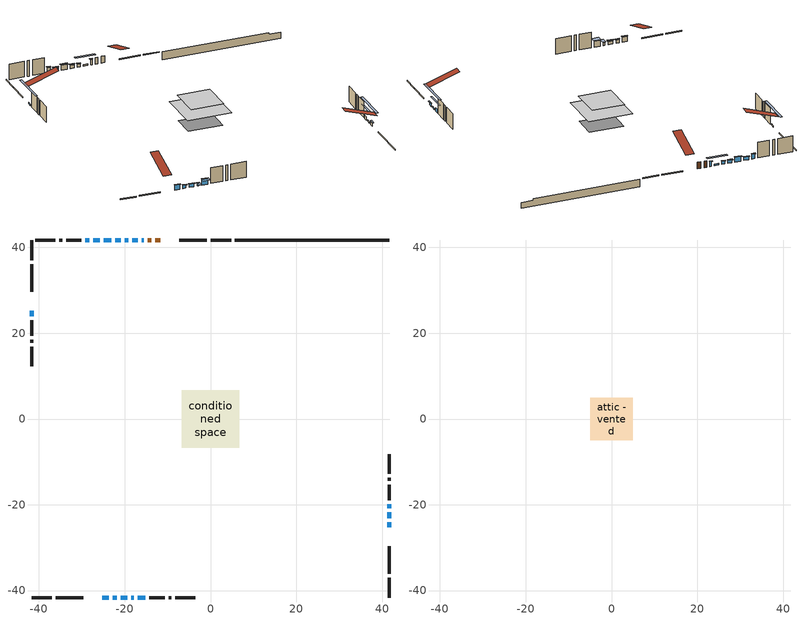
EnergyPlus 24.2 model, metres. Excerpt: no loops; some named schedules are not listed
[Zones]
conditioned space
 floor outside (Floor1 construction): -1.42,-1.42 -1.42,1.42 1.42,1.42 1.42,-1.42 z0.46
 floor outside (Floor2 construction): -1.06,-1.06 -1.06,1.06 1.06,1.06 1.06,-1.06 z0.46
 floor adiabatic (AdiabaticFloorConstruction): -6.72,-6.72 -6.72,6.72 6.72,6.72 6.72,-6.72 z2.9
 floor foundation (Slab1 construction): -5.24,-3.77 -5.24,3.77 5.24,3.77 5.24,-3.77 z-1.93
 wall outside (RimJoist1 construction): 4.78,41.74 0.01,41.74 / -41.74,-41.74 -36.97,-41.74 / -41.74,41.74 -41.74,36.97 / 41.74,-41.74 41.74,-36.97 z0.46:0.76
 wall outside (RimJoist2 construction): -0.92,41.74 -7.33,41.74 / -36.04,-41.74 -29.63,-41.74 / -41.74,36.04 -41.74,29.63 / 41.74,-36.04 41.74,-29.63 z0.46:0.76
 wall outside (AdiabaticWallConstruction 1): -11.72,41.74 -12.84,41.74 / -13.77,41.74 -14.59,41.74 z0.46:2.49
 wall outside (AdiabaticWallConstruction): -15.52,41.74 -16.03,41.74 z0.46:2.06; -25.23,-41.74 -23.73,-41.74 / -23.1,41.74 -24.9,41.74 / -28.26,41.74 -29.16,41.74 z0.46:1.96; -22.81,-41.74 -21.81,-41.74 z0.46:1.45; -20.89,-41.74 -19.38,-41.74 / 41.74,-25.24 41.74,-24.03 / -20.97,41.74 -22.17,41.74 / -25.83,41.74 -27.33,41.74 z0.46:1.46; -16.96,41.74 -18.28,41.74 / -41.74,25.24 -41.74,23.91 / 41.74,-23.1 41.74,-21.78 z0.46:0.94; -18.46,-41.74 -17.92,-41.74 z0.46:1.32; -19.21,41.74 -20.05,41.74 z0.46:1.4; -17,-41.74 -15.19,-41.74 z0.46:2.27; 41.74,-20.85 41.74,-19.83 z0.46:1.48
 wall outside (Wall1 construction): -30.09,41.74 -33.68,41.74 / -14.26,-41.74 -10.68,-41.74 / -41.74,22.99 -41.74,19.4 / 41.74,-18.91 41.74,-15.32 z0.46:5.34
 wall outside (Wall2 construction): -34.6,41.74 -35.26,41.74 / -9.75,-41.74 -9.1,-41.74 / -41.74,18.47 -41.74,17.82 / 41.74,-14.39 41.74,-13.74 z0.46:5.34
 wall outside (Wall3 construction): -36.19,41.74 -40.81,41.74 / -8.17,-41.74 -3.54,-41.74 / -41.74,16.89 -41.74,12.27 / 41.74,-12.81 41.74,-8.19 z0.46:5.34
 wall foundation (FoundationWall1 construction): 5.71,41.74,-1.93 5.71,41.74,0.46 38.14,41.74,0.46 38.14,41.74,-0.07 41.74,41.74,-0.07 41.74,41.74,-1.93
 window (WindowConstruction 11): -15.52,41.74 -16.03,41.74 z0.46:2.06
 window (WindowConstruction 7): -25.23,-41.74 -23.73,-41.74 z0.46:1.96
 window (WindowConstruction 8): -22.81,-41.74 -21.81,-41.74 z0.46:1.45
 window (WindowConstruction 9): -20.89,-41.74 -19.39,-41.74 z0.46:1.46
 window (WindowConstruction 10): 41.74,-25.23 41.74,-24.03 z0.46:1.46
 window (WindowConstruction 13): -16.96,41.74 -18.28,41.74 z0.46:0.94
 window (WindowConstruction 14): -41.74,25.23 -41.74,23.91 z0.46:0.94
 window (WindowConstruction 15): 41.74,-23.1 41.74,-21.78 z0.46:0.94
 window (WindowConstruction 12): -18.46,-41.74 -17.92,-41.74 z0.46:1.32
 window (WindowConstruction): -19.21,41.74 -20.05,41.74 z0.46:1.4
 window (WindowConstruction 1): -20.97,41.74 -22.17,41.74 z0.46:1.46
 window (WindowConstruction 2): -23.1,41.74 -24.9,41.74 z0.46:1.96
 window (WindowConstruction 3): -16.99,-41.74 -15.19,-41.74 z0.46:2.26
 window (WindowConstruction 4): 41.74,-20.85 41.74,-19.83 z0.46:1.47
 window (WindowConstruction 5): -25.83,41.74 -27.33,41.74 z0.46:1.46
 window (WindowConstruction 6): -28.26,41.74 -29.16,41.74 z0.46:1.96
 door (Door): -11.72,41.74 -12.84,41.74 z0.46:2.49
 door (Door 1): -13.77,41.74 -14.59,41.74 z0.46:2.49
 ceiling adiabatic (AdiabaticFloorConstruction): 6.72,-6.72 6.72,6.72 -6.72,6.72 -6.72,-6.72 z2.9
attic - vented
 floor to conditioned space (Floor3 construction Reversed): -4.94,-4.94 -4.94,4.94 4.94,4.94 4.94,-4.94 z5.34
 roof outside (Roof1 construction): -10.79,41.74,5.34 -10.79,32.12,8.54 -8.26,32.12,8.54 -8.26,41.74,5.34; -26.16,-41.74,5.34 -26.16,-32.12,8.54 -28.7,-32.12,8.54 -28.7,-41.74,5.34; -41.74,26.16,5.34 -32.12,26.16,8.54 -32.12,28.7,8.54 -41.74,28.7,5.34; 41.74,-26.16,5.34 32.12,-26.16,8.54 32.12,-28.7,8.54 41.74,-28.7,5.34
shading: -16.21,41.74 -15.34,41.74 -15.34,42.15 -16.21,42.15 z2.24; -23.55,-41.74 -25.41,-41.74 -25.41,-42.15 -23.55,-42.15 z2.14; -21.63,-41.74 -22.98,-41.74 -22.98,-42.15 -21.63,-42.15 z1.63; -19.21,-41.74 -21.07,-41.74 -21.07,-42.15 -19.21,-42.15 z1.64; 41.74,-23.85 41.74,-25.41 42.15,-25.41 42.15,-23.85 z1.64; -20.72,41.74 -14.52,41.74 -14.52,42.35 -20.72,42.35 z3.38; -41.74,19.03 -41.74,30.11 -42.35,30.11 -42.35,19.03 z5.82; 41.74,-16.9 41.74,-27.98 42.35,-27.98 42.35,-16.9 z5.82; -17.74,-41.74 -18.64,-41.74 -18.64,-43.57 -17.74,-43.57 z1.5; -20.23,41.74 -19.03,41.74 -19.03,42.15 -20.23,42.15 z1.58; -22.35,41.74 -20.8,41.74 -20.8,42.35 -22.35,42.35 z1.64; -25.08,41.74 -22.92,41.74 -22.92,42.35 -25.08,42.35 z2.14; -15.01,-41.74 -17.17,-41.74 -17.17,-43.26 -15.01,-43.26 z2.44; 41.74,-17.39 41.74,-23.29 42.15,-23.29 42.15,-17.39 z3.92; -27.51,41.74 -25.65,41.74 -25.65,42.15 -27.51,42.15 z1.64; -29.34,41.74 -28.08,41.74 -28.08,42.15 -29.34,42.15 z2.14
[Building]
Building 1: Terrain=Suburbs
[Site:Location]
Calgary Intl AP_AB: Latitude {deg}=51.11; Longitude {deg}=-114.02; Time Zone {hr}=-7; Elevation {m}=1084; Keep Site Location Information=Yes
[Site:GroundTemperature:Shallow]
0.326196, -1.55603, -1.70677, -0.813554, 2.7722, 6.34125, 9.43543, 11.3955, 11.562, 9.96783, 6.95256, 3.49299
[Site:WaterMainsTemperature]
Calculation Method=Schedule; Temperature Schedule=mains temperature schedule
[Material] Roughness=Rough; Thermal Absorptance=0.9
Name | Thickness {m} | Conductivity {W/m-K} | Density {kg/m3} | Specific Heat {J/kg-K} | Solar Absorptance | Visible Absorptance
asphalt or fiberglass shingles | 0.00635 | 0.162714 | 1121.4 | 1465.45 | 0.4 | 0.4
ceiling loosefill ins | 0.169333 | 0.0480833 | 16.02 | 1046.75 | 0.7 | 0.7
ceiling stud and cavity | 0.1397 | 0.346447 | 65.682 | 1177.47 | 0.7 | 0.7
concrete 4.0 in. | 0.1016 | 1.803125 | 2242.8 | 837.4 | 0.7 | 0.7
concrete 8.0 in. | 0.2032 | 1.803125 | 2242.8 | 837.4 | 0.7 | 0.7
door material | 0.04445 | 0.053851 | 512.64 | 1214.23 | 0.7 | 0.7
exterior vertical ins | 0.0477883 | 0.029427 | 32.04 | 1214.23 | 0.7 | 0.7
floor covering | 0.0127 | 0.0433444 | 54.468 | 1339.84 | 0.6 | 0.6
floor rigid ins | 0.103632 | 0.029427 | 32.04 | 1214.23 | 0.7 | 0.7
floor rigid ins 1; wall rigid ins 1 | 0.512978 | 0.029427 | 32.04 | 1214.23 | 0.7 | 0.7
floor stud and cavity | 0.1397 | 0.149075 | 92.3553 | 1139.71 | 0.7 | 0.7
floor stud and cavity 1 | 0.1397 | 0.146326 | 92.3553 | 1139.71 | 0.7 | 0.7
floor stud and cavity 2 | 0.1397 | 1.75129 | 37.0049 | 1207.88 | 0.7 | 0.7
furniture material conditioned space 1 | 0.1524 | 0.115458 | 640.8 | 1214.23 | 0.6 | 0.6
gypsum board | 0.0127 | 0.160291 | 801 | 837.4 | 0.6 | 0.6
gypsum board 1 | 0.0127 | 0.160291 | 801 | 837.4 | 0.7 | 0.7
osb sheathing 0.5 in. | 0.0127 | 0.115458 | 512.64 | 1214.23 | 0.7 | 0.7
osb sheathing 0.75 in. | 0.01905 | 0.115458 | 512.64 | 1214.23 | 0.7 | 0.7
osb sheathing 2.0 in. | 0.0508 | 0.115458 | 512.64 | 1214.23 | 0.7 | 0.7
rim joist rigid ins; wall rigid ins | 0.051816 | 0.029427 | 32.04 | 1214.23 | 0.7 | 0.7
rim joist stud and cavity | 0.0508 | 0.0469426 | 125.044 | 1163.47 | 0.6 | 0.6
wall stud and cavity | 0.1397 | 0.206077 | 139.0536 | 1170.24 | 0.7 | 0.7
wall stud and cavity 1 | 0.1397 | 0.227335 | 139.0536 | 1170.24 | 0.7 | 0.7
wall stud and cavity 2 | 0.1397 | 0.199346 | 139.0536 | 1170.24 | 0.7 | 0.7
wall stud and cavity 3 | 0.0889 | 0.380278 | 52.3479 | 1209.89 | 0.7 | 0.7
wall stud and cavity 4 | 0.0889 | 0.391764 | 83.0341 | 1211.67 | 0.7 | 0.7
wood siding | 0.0254 | 0.102417 | 544.68 | 1172.36 | 0.4 | 0.4
wood siding 1; wood siding 2; wood siding 3 | 0.0254 | 0.102417 | 544.68 | 1172.36 | 0.7 | 0.7
[WindowMaterial:SimpleGlazingSystem]
Name | U-Factor {W/m2-K} | Solar Heat Gain Coefficient
WindowMaterial | 2.02477 | 0.42
WindowMaterial 1 | 2.78052 | 0.55
WindowMaterial 10 | 1.85216 | 0.5
WindowMaterial 11 | 5.28508 | 0.62
WindowMaterial 2 | 2.7913 | 0.61
WindowMaterial 3 | 2.79414 | 0.62
WindowMaterial 4 | 2.46085 | 0.27
WindowMaterial 5 | 2.78392 | 0.57
WindowMaterial 6 | 2.78392 | 0.59
WindowMaterial 7 | 2.79017 | 0.6
WindowMaterial 8 | 2.77257 | 0.64
WindowMaterial 9 | 1.8215 | 0.52
[Construction]
AdiabaticFloorConstruction: floor stud and cavity 2, floor rigid ins 1, osb sheathing 0.75 in., floor covering
AdiabaticWallConstruction: wood siding 2, wall rigid ins 1, wall stud and cavity 3, gypsum board
AdiabaticWallConstruction 1: wood siding 3, wall rigid ins 1, wall stud and cavity 3, gypsum board
Door; Door 1: door material
Floor1 construction: floor stud and cavity, floor rigid ins, osb sheathing 0.75 in., floor covering
Floor2 construction: floor stud and cavity 1, floor rigid ins, osb sheathing 0.75 in., floor covering
Floor3 construction Reversed: gypsum board, ceiling stud and cavity, ceiling loosefill ins
FoundationWall1 construction: concrete 8.0 in., gypsum board 1
furniture construction conditioned space 1: furniture material conditioned space 1
PartitionWallConstruction: gypsum board, wall stud and cavity 4, gypsum board
RimJoist1 construction; RimJoist2 construction: wood siding 1, rim joist rigid ins, osb sheathing 2.0 in., rim joist stud and cavity
Roof1 construction: asphalt or fiberglass shingles
Slab1 construction: concrete 4.0 in.
Wall1 construction: wood siding, wall rigid ins, osb sheathing 0.5 in., wall stud and cavity, gypsum board
Wall2 construction: wood siding, wall rigid ins, osb sheathing 0.5 in., wall stud and cavity 1, gypsum board
Wall3 construction: wood siding, wall rigid ins, osb sheathing 0.5 in., wall stud and cavity 2, gypsum board
WindowConstruction: WindowMaterial
WindowConstruction 1; WindowConstruction 10: WindowMaterial 1
WindowConstruction 11: WindowMaterial 9
WindowConstruction 12: WindowMaterial 10
WindowConstruction 13; WindowConstruction 14; WindowConstruction 15: WindowMaterial 11
WindowConstruction 2: WindowMaterial 2
WindowConstruction 3: WindowMaterial 3
WindowConstruction 4: WindowMaterial 4
WindowConstruction 5; WindowConstruction 9: WindowMaterial 5
WindowConstruction 6: WindowMaterial 6
WindowConstruction 7: WindowMaterial 7
WindowConstruction 8: WindowMaterial 8
[Zone] Multiplier=1; Part of Total Floor Area=Yes
Name | Volume {m3}
attic - vented | 50.725
conditioned space | 676.7
[Space]
Name | Zone | Volume {m3}
attic - vented 1 | attic - vented | 50.725
conditioned space 1 | conditioned space | 676.7
[ZoneInfiltration:EffectiveLeakageArea]
infil attic - vented 1: Zone or Space=attic - vented 1; Schedule=Always On Discrete; Effective Air Leakage Area {cm2}=3342.17; Stack Coefficient=0.000222906; Wind Coefficient=1.00874e-05
[ZoneMixing]
whole house fan mix: Zone or Space=attic - vented; Schedule=Always On Continuous; Design Flow Rate Calculation Method=Flow/Zone; Design Flow Rate {m3/s}=0; Source Zone or Space=conditioned space
[SurfaceProperty:ExposedFoundationPerimeter]
Slab1: Exposed Perimeter Calculation Method=TotalExposedPerimeter; Total Exposed Perimeter {m}=36.028
[InternalMass] Zone or ZoneList=conditioned space; Space or SpaceList=conditioned space 1
Name | Construction | Surface Area {m2}
furniture mass conditioned space 1 | furniture construction conditioned space 1 | 108.952
partition wall mass | PartitionWallConstruction | 272.38
[Lights]
interior lighting: Zone or ZoneList or Space or SpaceList=conditioned space 1; Schedule=interior lighting schedule; Design Level Calculation Method=LightingLevel; Lighting Level {W}=343.2; Return Air Fraction=0; Fraction Radiant=0.6; Fraction Visible=0.2; Fraction Replaceable=1
[People]
occupants: Zone or ZoneList or Space or SpaceList=conditioned space 1; Number of People Schedule=occupants schedule; Number of People Calculation Method=People; Number of People=3; Fraction Radiant=0.314171; Sensible Heat Fraction=0.56303; Activity Level Schedule=occupants activity schedule; Carbon Dioxide Generation Rate {m3/s-W}=0; Enable ASHRAE 55 Comfort Warnings=No; Mean Radiant Temperature Calculation Type=EnclosureAveraged
[ElectricEquipment] Zone or ZoneList or Space or SpaceList=conditioned space 1; Design Level Calculation Method=EquipmentLevel
Name | Schedule | Design Level {W} | Fraction Latent | Fraction Radiant | Fraction Lost
clothes dryer | clothes dryer schedule | 140.772 | 0.015 | 0.081 | 0.85
clothes washer | clothes washer schedule | 32.1985 | 0.03 | 0.162 | 0.7
cooking range | cooking range schedule | 215.147 | 0.08 | 0.432 | 0.2
dishwasher | dishwasher schedule | 66.8632 | 0.3 | 0.18 | 0.4
fridge | fridge schedule | 72.9452 | 0 | 0.6 | 0
mech vent bath fan 0 | mech vent bath fan 0 schedule | 50.2 | 0 | 0 | 1
mech vent bath fan 1 | mech vent bath fan 1 schedule | 50.2 | 0 | 0 | 1
mech vent house fan | mech vent house fan schedule | 0 | 0 | 0 | 1
mech vent house fan cfis | mech vent house fan cfis schedule | 0 | 0 | 0 | 0
mech vent range fan 0 | mech vent range fan 0 schedule | 57 | 0 | 0 | 1
misc plug loads | misc plug loads schedule | 494.7 | 0.045 | 0.513 | 0.1
whole house fan | Always On Discrete | 0 | 0 | 0 | 1
[OtherEquipment] Zone or ZoneList or Space or SpaceList=conditioned space 1; Design Level Calculation Method=EquipmentLevel
Name | Fuel Type | Schedule | Design Level {W} | Fraction Latent | Fraction Radiant | Fraction Lost
clothes dryer 1 | Electricity | clothes dryer schedule | 0 | 0.015 | 0.081 | 0.85
cooking range 1 | Electricity | cooking range schedule | 0 | 0.08 | 0.432 | 0.2
general water use latent | None | general water use schedule | 62.594 | 1 | 0 | 0
general water use sensible | None | general water use schedule | -61.6891 | 0 | 0.6 | 0
mech vent house fan latent load | None | Always On Discrete | 0 | 1 | 0 | 0
mech vent house fan sensible load | None | Always On Discrete | 0 | 0 | 0 | 0
water heater energy adjustment1 | NaturalGas | Always On Discrete | 0.01 | 0 | 0 | 1
[ZoneInfiltration:DesignFlowRate] Zone or ZoneList or Space or SpaceList=conditioned space 1; Schedule=Always On Discrete; Design Flow Rate Calculation Method=Flow/Zone; Design Flow Rate {m3/s}=0
infil flow; natural vent flow; whole house fan flow
[Foundation:Kiva]
Foundation Kiva 1: Initial Indoor Air Temperature {C}=18; Wall Height Above Grade {m}=0.460004; Wall Depth Below Slab {m}=0.2032; Custom Block Material Name 1=exterior vertical ins; Custom Block Depth 1 {m}=2.39; Custom Block X Position 1 {m}=0.2159; Custom Block Z Position 1 {m}=0
[Foundation:Kiva:Settings]
Soil Conductivity {W/m-K}=0.849921; Soil Density {kg/m3}=1842.3; Soil Specific Heat {J/kg-K}=418.7; Ground Solar Absorptivity=0.9; Ground Thermal Absorptivity=0.9; Ground Surface Roughness {m}=0.03; Far-Field Width {m}=40; Deep-Ground Boundary Condition=ZeroFlux; Deep-Ground Depth {m}=40; Minimum Cell Dimension {m}=0.2; Maximum Cell Growth Coefficient=3; Simulation Timestep=Timestep
[Exterior:Lights]
exterior lighting: Schedule=exterior lighting schedule; Design Level {W}=75.6
[Schedule:Constant]
Name | Hourly Value
Always On Continuous; mech vent house fan schedule; mech vent house fan cfis schedule; Always On Discrete | 1
occupants activity schedule | 117.228
fridge schedule | 0
[Schedule:Week:Daily]
interior lighting schedule Week Rule - Jan1-Jan27: interior lighting schedule day, interior lighting schedule day, interior lighting schedule day, interior lighting schedule day, interior lighting schedule day, interior lighting schedule day, interior lighting schedule day, interior lighting schedule default day, interior lighting schedule default day, interior lighting schedule default day, interior lighting schedule default day, interior lighting schedule default day
interior lighting schedule Week Rule - Jan28-Feb3: interior lighting schedule day, interior lighting schedule day, interior lighting schedule day, interior lighting schedule day, interior lighting schedule day 1, interior lighting schedule day 1, interior lighting schedule day 1, interior lighting schedule default day, interior lighting schedule default day, interior lighting schedule default day, interior lighting schedule default day, interior lighting schedule default day
interior lighting schedule Week Rule - Feb4-Feb24: interior lighting schedule day 1, interior lighting schedule day 1, interior lighting schedule day 1, interior lighting schedule day 1, interior lighting schedule day 1, interior lighting schedule day 1, interior lighting schedule day 1, interior lighting schedule default day, interior lighting schedule default day, interior lighting schedule default day, interior lighting schedule default day, interior lighting schedule default day
interior lighting schedule Week Rule - Feb25-Mar3: interior lighting schedule day 1, interior lighting schedule day 1, interior lighting schedule day 1, interior lighting schedule day 1, interior lighting schedule day 2, interior lighting schedule day 2, interior lighting schedule day 2, interior lighting schedule default day, interior lighting schedule default day, interior lighting schedule default day, interior lighting schedule default day, interior lighting schedule default day
interior lighting schedule Week Rule - Mar4-Mar31: interior lighting schedule day 2, interior lighting schedule day 2, interior lighting schedule day 2, interior lighting schedule day 2, interior lighting schedule day 2, interior lighting schedule day 2, interior lighting schedule day 2, interior lighting schedule default day, interior lighting schedule default day, interior lighting schedule default day, interior lighting schedule default day, interior lighting schedule default day
interior lighting schedule Week Rule - Apr1-Apr28: interior lighting schedule day 3, interior lighting schedule day 3, interior lighting schedule day 3, interior lighting schedule day 3, interior lighting schedule day 3, interior lighting schedule day 3, interior lighting schedule day 3, interior lighting schedule default day, interior lighting schedule default day, interior lighting schedule default day, interior lighting schedule default day, interior lighting schedule default day
interior lighting schedule Week Rule - Apr29-May5: interior lighting schedule day 3, interior lighting schedule day 3, interior lighting schedule day 4, interior lighting schedule day 4, interior lighting schedule day 4, interior lighting schedule day 4, interior lighting schedule day 4, interior lighting schedule default day, interior lighting schedule default day, interior lighting schedule default day, interior lighting schedule default day, interior lighting schedule default day
interior lighting schedule Week Rule - May6-May26: interior lighting schedule day 4, interior lighting schedule day 4, interior lighting schedule day 4, interior lighting schedule day 4, interior lighting schedule day 4, interior lighting schedule day 4, interior lighting schedule day 4, interior lighting schedule default day, interior lighting schedule default day, interior lighting schedule default day, interior lighting schedule default day, interior lighting schedule default day
interior lighting schedule Week Rule - May27-Jun2: interior lighting schedule day 4, interior lighting schedule day 4, interior lighting schedule day 4, interior lighting schedule day 4, interior lighting schedule day 4, interior lighting schedule day 5, interior lighting schedule day 5, interior lighting schedule default day, interior lighting schedule default day, interior lighting schedule default day, interior lighting schedule default day, interior lighting schedule default day
interior lighting schedule Week Rule - Jun3-Jun30: interior lighting schedule day 5, interior lighting schedule day 5, interior lighting schedule day 5, interior lighting schedule day 5, interior lighting schedule day 5, interior lighting schedule day 5, interior lighting schedule day 5, interior lighting schedule default day, interior lighting schedule default day, interior lighting schedule default day, interior lighting schedule default day, interior lighting schedule default day
interior lighting schedule Week Rule - Jul1-Jul28: interior lighting schedule day 6, interior lighting schedule day 6, interior lighting schedule day 6, interior lighting schedule day 6, interior lighting schedule day 6, interior lighting schedule day 6, interior lighting schedule day 6, interior lighting schedule default day, interior lighting schedule default day, interior lighting schedule default day, interior lighting schedule default day, interior lighting schedule default day
interior lighting schedule Week Rule - Jul29-Aug4: interior lighting schedule day 6, interior lighting schedule day 6, interior lighting schedule day 6, interior lighting schedule day 7, interior lighting schedule day 7, interior lighting schedule day 7, interior lighting schedule day 7, interior lighting schedule default day, interior lighting schedule default day, interior lighting schedule default day, interior lighting schedule default day, interior lighting schedule default day
interior lighting schedule Week Rule - Aug5-Aug25: interior lighting schedule day 7, interior lighting schedule day 7, interior lighting schedule day 7, interior lighting schedule day 7, interior lighting schedule day 7, interior lighting schedule day 7, interior lighting schedule day 7, interior lighting schedule default day, interior lighting schedule default day, interior lighting schedule default day, interior lighting schedule default day, interior lighting schedule default day
interior lighting schedule Week Rule - Aug26-Sep1: interior lighting schedule day 7, interior lighting schedule day 7, interior lighting schedule day 7, interior lighting schedule day 7, interior lighting schedule day 7, interior lighting schedule day 7, interior lighting schedule day 8, interior lighting schedule default day, interior lighting schedule default day, interior lighting schedule default day, interior lighting schedule default day, interior lighting schedule default day
interior lighting schedule Week Rule - Sep2-Sep29: interior lighting schedule day 8, interior lighting schedule day 8, interior lighting schedule day 8, interior lighting schedule day 8, interior lighting schedule day 8, interior lighting schedule day 8, interior lighting schedule day 8, interior lighting schedule default day, interior lighting schedule default day, interior lighting schedule default day, interior lighting schedule default day, interior lighting schedule default day
interior lighting schedule Week Rule - Sep30-Oct6: interior lighting schedule day 8, interior lighting schedule day 9, interior lighting schedule day 9, interior lighting schedule day 9, interior lighting schedule day 9, interior lighting schedule day 9, interior lighting schedule day 9, interior lighting schedule default day, interior lighting schedule default day, interior lighting schedule default day, interior lighting schedule default day, interior lighting schedule default day
interior lighting schedule Week Rule - Oct7-Oct27: interior lighting schedule day 9, interior lighting schedule day 9, interior lighting schedule day 9, interior lighting schedule day 9, interior lighting schedule day 9, interior lighting schedule day 9, interior lighting schedule day 9, interior lighting schedule default day, interior lighting schedule default day, interior lighting schedule default day, interior lighting schedule default day, interior lighting schedule default day
interior lighting schedule Week Rule - Oct28-Nov3: interior lighting schedule day 9, interior lighting schedule day 9, interior lighting schedule day 9, interior lighting schedule day 9, interior lighting schedule day 10, interior lighting schedule day 10, interior lighting schedule day 10, interior lighting schedule default day, interior lighting schedule default day, interior lighting schedule default day, interior lighting schedule default day, interior lighting schedule default day
interior lighting schedule Week Rule - Nov4-Nov24: interior lighting schedule day 10, interior lighting schedule day 10, interior lighting schedule day 10, interior lighting schedule day 10, interior lighting schedule day 10, interior lighting schedule day 10, interior lighting schedule day 10, interior lighting schedule default day, interior lighting schedule default day, interior lighting schedule default day, interior lighting schedule default day, interior lighting schedule default day
interior lighting schedule Week Rule - Nov25-Dec1: interior lighting schedule day 10, interior lighting schedule day 10, interior lighting schedule day 10, interior lighting schedule day 10, interior lighting schedule day 10, interior lighting schedule day 10, interior lighting schedule day 11, interior lighting schedule default day, interior lighting schedule default day, interior lighting schedule default day, interior lighting schedule default day, interior lighting schedule default day
interior lighting schedule Week Rule - Dec2-Dec31: interior lighting schedule day 11, interior lighting schedule day 11, interior lighting schedule day 11, interior lighting schedule day 11, interior lighting schedule day 11, interior lighting schedule day 11, interior lighting schedule day 11, interior lighting schedule default day, interior lighting schedule default day, interior lighting schedule default day, interior lighting schedule default day, interior lighting schedule default day
occupants schedule Week Rule - Jan1-Dec31: occupants schedule day, occupants schedule day, occupants schedule day, occupants schedule day, occupants schedule day, occupants schedule day, occupants schedule day, occupants schedule default day, occupants schedule default day, occupants schedule default day, occupants schedule default day, occupants schedule default day
clothes dryer schedule Week Rule - Jan1-Dec31: clothes dryer schedule day, clothes dryer schedule day, clothes dryer schedule day, clothes dryer schedule day, clothes dryer schedule day, clothes dryer schedule day, clothes dryer schedule day, clothes dryer schedule default day, clothes dryer schedule default day, clothes dryer schedule default day, clothes dryer schedule default day, clothes dryer schedule default day
clothes washer schedule Week Rule - Jan1-Dec31: clothes washer schedule day, clothes washer schedule day, clothes washer schedule day, clothes washer schedule day, clothes washer schedule day, clothes washer schedule day, clothes washer schedule day, clothes washer schedule default day, clothes washer schedule default day, clothes washer schedule default day, clothes washer schedule default day, clothes washer schedule default day
cooking range schedule Week Rule - Jan1-Dec31: cooking range schedule day, cooking range schedule day, cooking range schedule day, cooking range schedule day, cooking range schedule day, cooking range schedule day, cooking range schedule day, cooking range schedule default day, cooking range schedule default day, cooking range schedule default day, cooking range schedule default day, cooking range schedule default day
dishwasher schedule Week Rule - Jan1-Dec31: dishwasher schedule day, dishwasher schedule day, dishwasher schedule day, dishwasher schedule day, dishwasher schedule day, dishwasher schedule day, dishwasher schedule day, dishwasher schedule default day, dishwasher schedule default day, dishwasher schedule default day, dishwasher schedule default day, dishwasher schedule default day
mech vent bath fan 0 schedule Week Rule - Jan1-Dec31: mech vent bath fan 0 schedule day, mech vent bath fan 0 schedule day, mech vent bath fan 0 schedule day, mech vent bath fan 0 schedule day, mech vent bath fan 0 schedule day, mech vent bath fan 0 schedule day, mech vent bath fan 0 schedule day, mech vent bath fan 0 schedule default day, mech vent bath fan 0 schedule default day, mech vent bath fan 0 schedule default day, mech vent bath fan 0 schedule default day, mech vent bath fan 0 schedule default day
mech vent bath fan 1 schedule Week Rule - Jan1-Dec31: mech vent bath fan 1 schedule day, mech vent bath fan 1 schedule day, mech vent bath fan 1 schedule day, mech vent bath fan 1 schedule day, mech vent bath fan 1 schedule day, mech vent bath fan 1 schedule day, mech vent bath fan 1 schedule day, mech vent bath fan 1 schedule default day, mech vent bath fan 1 schedule default day, mech vent bath fan 1 schedule default day, mech vent bath fan 1 schedule default day, mech vent bath fan 1 schedule default day
mech vent range fan 0 schedule Week Rule - Jan1-Dec31: mech vent range fan 0 schedule day, mech vent range fan 0 schedule day, mech vent range fan 0 schedule day, mech vent range fan 0 schedule day, mech vent range fan 0 schedule day, mech vent range fan 0 schedule day, mech vent range fan 0 schedule day, mech vent range fan 0 schedule default day, mech vent range fan 0 schedule default day, mech vent range fan 0 schedule default day, mech vent range fan 0 schedule default day, mech vent range fan 0 schedule default day
misc plug loads schedule Week Rule - Jan1-Dec31: misc plug loads schedule day, misc plug loads schedule day, misc plug loads schedule day, misc plug loads schedule day, misc plug loads schedule day, misc plug loads schedule day, misc plug loads schedule day, misc plug loads schedule default day, misc plug loads schedule default day, misc plug loads schedule default day, misc plug loads schedule default day, misc plug loads schedule default day
general water use schedule Week Rule - Jan1-Dec31: general water use schedule day, general water use schedule day, general water use schedule day, general water use schedule day, general water use schedule day, general water use schedule day, general water use schedule day, general water use schedule default day, general water use schedule default day, general water use schedule default day, general water use schedule default day, general water use schedule default day
exterior lighting schedule Week Rule - Jan1-Jan27: exterior lighting schedule day, exterior lighting schedule day, exterior lighting schedule day, exterior lighting schedule day, exterior lighting schedule day, exterior lighting schedule day, exterior lighting schedule day, exterior lighting schedule default day, exterior lighting schedule default day, exterior lighting schedule default day, exterior lighting schedule default day, exterior lighting schedule default day
exterior lighting schedule Week Rule - Jan28-Feb3: exterior lighting schedule day, exterior lighting schedule day, exterior lighting schedule day, exterior lighting schedule day, exterior lighting schedule day 1, exterior lighting schedule day 1, exterior lighting schedule day 1, exterior lighting schedule default day, exterior lighting schedule default day, exterior lighting schedule default day, exterior lighting schedule default day, exterior lighting schedule default day
exterior lighting schedule Week Rule - Feb4-Feb24: exterior lighting schedule day 1, exterior lighting schedule day 1, exterior lighting schedule day 1, exterior lighting schedule day 1, exterior lighting schedule day 1, exterior lighting schedule day 1, exterior lighting schedule day 1, exterior lighting schedule default day, exterior lighting schedule default day, exterior lighting schedule default day, exterior lighting schedule default day, exterior lighting schedule default day
exterior lighting schedule Week Rule - Feb25-Mar3: exterior lighting schedule day 1, exterior lighting schedule day 1, exterior lighting schedule day 1, exterior lighting schedule day 1, exterior lighting schedule day 2, exterior lighting schedule day 2, exterior lighting schedule day 2, exterior lighting schedule default day, exterior lighting schedule default day, exterior lighting schedule default day, exterior lighting schedule default day, exterior lighting schedule default day
exterior lighting schedule Week Rule - Mar4-Mar31: exterior lighting schedule day 2, exterior lighting schedule day 2, exterior lighting schedule day 2, exterior lighting schedule day 2, exterior lighting schedule day 2, exterior lighting schedule day 2, exterior lighting schedule day 2, exterior lighting schedule default day, exterior lighting schedule default day, exterior lighting schedule default day, exterior lighting schedule default day, exterior lighting schedule default day
exterior lighting schedule Week Rule - Apr1-Apr28: exterior lighting schedule day 3, exterior lighting schedule day 3, exterior lighting schedule day 3, exterior lighting schedule day 3, exterior lighting schedule day 3, exterior lighting schedule day 3, exterior lighting schedule day 3, exterior lighting schedule default day, exterior lighting schedule default day, exterior lighting schedule default day, exterior lighting schedule default day, exterior lighting schedule default day
exterior lighting schedule Week Rule - Apr29-May5: exterior lighting schedule day 3, exterior lighting schedule day 3, exterior lighting schedule day 4, exterior lighting schedule day 4, exterior lighting schedule day 4, exterior lighting schedule day 4, exterior lighting schedule day 4, exterior lighting schedule default day, exterior lighting schedule default day, exterior lighting schedule default day, exterior lighting schedule default day, exterior lighting schedule default day
exterior lighting schedule Week Rule - May6-May26: exterior lighting schedule day 4, exterior lighting schedule day 4, exterior lighting schedule day 4, exterior lighting schedule day 4, exterior lighting schedule day 4, exterior lighting schedule day 4, exterior lighting schedule day 4, exterior lighting schedule default day, exterior lighting schedule default day, exterior lighting schedule default day, exterior lighting schedule default day, exterior lighting schedule default day
exterior lighting schedule Week Rule - May27-Jun2: exterior lighting schedule day 4, exterior lighting schedule day 4, exterior lighting schedule day 4, exterior lighting schedule day 4, exterior lighting schedule day 4, exterior lighting schedule day 5, exterior lighting schedule day 5, exterior lighting schedule default day, exterior lighting schedule default day, exterior lighting schedule default day, exterior lighting schedule default day, exterior lighting schedule default day
exterior lighting schedule Week Rule - Jun3-Jun30: exterior lighting schedule day 5, exterior lighting schedule day 5, exterior lighting schedule day 5, exterior lighting schedule day 5, exterior lighting schedule day 5, exterior lighting schedule day 5, exterior lighting schedule day 5, exterior lighting schedule default day, exterior lighting schedule default day, exterior lighting schedule default day, exterior lighting schedule default day, exterior lighting schedule default day
[Schedule:Year]
interior lighting schedule: interior lighting schedule Week Rule - Jan1-Jan27, 1, 1, 1, 27, interior lighting schedule Week Rule - Jan28-Feb3, 1, 28, 2, 3, interior lighting schedule Week Rule - Feb4-Feb24, 2, 4, 2, 24, interior lighting schedule Week Rule - Feb25-Mar3, 2, 25, 3, 3, interior lighting schedule Week Rule - Mar4-Mar31, 3, 4, 3, 31, interior lighting schedule Week Rule - Apr1-Apr28, 4, 1, 4, 28, interior lighting schedule Week Rule - Apr29-May5, 4, 29, 5, 5, interior lighting schedule Week Rule - May6-May26, 5, 6, 5, 26, interior lighting schedule Week Rule - May27-Jun2, 5, 27, 6, 2, interior lighting schedule Week Rule - Jun3-Jun30, 6, 3, 6, 30, interior lighting schedule Week Rule - Jul1-Jul28, 7, 1, 7, 28, interior lighting schedule Week Rule - Jul29-Aug4, 7, 29, 8, 4, interior lighting schedule Week Rule - Aug5-Aug25, 8, 5, 8, 25, interior lighting schedule Week Rule - Aug26-Sep1, 8, 26, 9, 1, interior lighting schedule Week Rule - Sep2-Sep29, 9, 2, 9, 29, interior lighting schedule Week Rule - Sep30-Oct6, 9, 30, 10, 6, interior lighting schedule Week Rule - Oct7-Oct27, 10, 7, 10, 27, interior lighting schedule Week Rule - Oct28-Nov3, 10, 28, 11, 3, interior lighting schedule Week Rule - Nov4-Nov24, 11, 4, 11, 24, interior lighting schedule Week Rule - Nov25-Dec1, 11, 25, 12, 1, interior lighting schedule Week Rule - Dec2-Dec31, 12, 2, 12, 31
occupants schedule: occupants schedule Week Rule - Jan1-Dec31, 1, 1, 12, 31
clothes dryer schedule: clothes dryer schedule Week Rule - Jan1-Dec31, 1, 1, 12, 31
clothes washer schedule: clothes washer schedule Week Rule - Jan1-Dec31, 1, 1, 12, 31
cooking range schedule: cooking range schedule Week Rule - Jan1-Dec31, 1, 1, 12, 31
dishwasher schedule: dishwasher schedule Week Rule - Jan1-Dec31, 1, 1, 12, 31
mech vent bath fan 0 schedule: mech vent bath fan 0 schedule Week Rule - Jan1-Dec31, 1, 1, 12, 31
mech vent bath fan 1 schedule: mech vent bath fan 1 schedule Week Rule - Jan1-Dec31, 1, 1, 12, 31
mech vent range fan 0 schedule: mech vent range fan 0 schedule Week Rule - Jan1-Dec31, 1, 1, 12, 31
misc plug loads schedule: misc plug loads schedule Week Rule - Jan1-Dec31, 1, 1, 12, 31
general water use schedule: general water use schedule Week Rule - Jan1-Dec31, 1, 1, 12, 31
exterior lighting schedule: exterior lighting schedule Week Rule - Jan1-Jan27, 1, 1, 1, 27, exterior lighting schedule Week Rule - Jan28-Feb3, 1, 28, 2, 3, exterior lighting schedule Week Rule - Feb4-Feb24, 2, 4, 2, 24, exterior lighting schedule Week Rule - Feb25-Mar3, 2, 25, 3, 3, exterior lighting schedule Week Rule - Mar4-Mar31, 3, 4, 3, 31, exterior lighting schedule Week Rule - Apr1-Apr28, 4, 1, 4, 28, exterior lighting schedule Week Rule - Apr29-May5, 4, 29, 5, 5, exterior lighting schedule Week Rule - May6-May26, 5, 6, 5, 26, exterior lighting schedule Week Rule - May27-Jun2, 5, 27, 6, 2, exterior lighting schedule Week Rule - Jun3-Jun30, 6, 3, 6, 30, exterior lighting schedule Week Rule - Jul1-Jul28, 7, 1, 7, 28, exterior lighting schedule Week Rule - Jul29-Aug4, 7, 29, 8, 4, exterior lighting schedule Week Rule - Aug5-Aug25, 8, 5, 8, 25, exterior lighting schedule Week Rule - Aug26-Sep1, 8, 26, 9, 1, exterior lighting schedule Week Rule - Sep2-Sep29, 9, 2, 9, 29, exterior lighting schedule Week Rule - Sep30-Oct6, 9, 30, 10, 6, exterior lighting schedule Week Rule - Oct7-Oct27, 10, 7, 10, 27, exterior lighting schedule Week Rule - Oct28-Nov3, 10, 28, 11, 3, exterior lighting schedule Week Rule - Nov4-Nov24, 11, 4, 11, 24, exterior lighting schedule Week Rule - Nov25-Dec1, 11, 25, 12, 1, exterior lighting schedule Week Rule - Dec2-Dec31, 12, 2, 12, 31
[Schedule:Compact]
mains temperature schedule: Through: 01/01, For: AllDays, Until: 24:00, 5.30611, Through: 01/02, For: AllDays, Until: 24:00, 5.24556, Through: 01/03, For: AllDays, Until: 24:00, 5.18611, Through: 01/04, For: AllDays, Until: 24:00, 5.12778, Through: 01/05, For: AllDays, Until: 24:00, 5.07, Through: 01/06, For: AllDays, Until: 24:00, 5.01278, Through: 01/07, For: AllDays, Until: 24:00, 4.95722, Through: 01/08, For: AllDays, Until: 24:00, 4.90222, Through: 01/09, For: AllDays, Until: 24:00, 4.84778, Through: 01/10, For: AllDays, Until: 24:00, 4.795, Through: 01/11, For: AllDays, Until: 24:00, 4.74278, Through: 01/12, For: AllDays, Until: 24:00, 4.69167, Through: 01/13, For: AllDays, Until: 24:00, 4.64111, Through: 01/14, For: AllDays, Until: 24:00, 4.59222, Through: 01/15, For: AllDays, Until: 24:00, 4.54389, Through: 01/16, For: AllDays, Until: 24:00, 4.49722, Through: 01/17, For: AllDays, Until: 24:00, 4.45111, Through: 01/18, For: AllDays, Until: 24:00, 4.40611, Through: 01/19, For: AllDays, Until: 24:00, 4.36222, Through: 01/20, For: AllDays, Until: 24:00, 4.32, Through: 01/21, For: AllDays, Until: 24:00, 4.27833, Through: 01/22, For: AllDays, Until: 24:00, 4.23778, Through: 01/23, For: AllDays, Until: 24:00, 4.19833, Through: 01/24, For: AllDays, Until: 24:00, 4.16056, Through: 01/25, For: AllDays, Until: 24:00, 4.12333, Through: 01/26, For: AllDays, Until: 24:00, 4.08778, Through: 01/27, For: AllDays, Until: 24:00, 4.05278, Through: 01/28, For: AllDays, Until: 24:00, 4.01944, Through: 01/29, For: AllDays, Until: 24:00, 3.98722, Through: 01/30, For: AllDays, Until: 24:00, 3.95611, Through: 01/31, For: AllDays, Until: 24:00, 3.92667, Through: 02/01, For: AllDays, Until: 24:00, 3.89778, Through: 02/02, For: AllDays, Until: 24:00, 3.87056, Through: 02/03, For: AllDays, Until: 24:00, 3.84444, Through: 02/04, For: AllDays, Until: 24:00, 3.82, Through: 02/05, For: AllDays, Until: 24:00, 3.79611, Through: 02/06, For: AllDays, Until: 24:00, 3.77389, Through: 02/07, For: AllDays, Until: 24:00, 3.75333, Through: 02/08, For: AllDays, Until: 24:00, 3.73333, Through: 02/09, For: AllDays, Until: 24:00, 3.715, Through: 02/10, For: AllDays, Until: 24:00, 3.69778, Through: 02/11, For: AllDays, Until: 24:00, 3.68222, Through: 02/12, For: AllDays, Until: 24:00, 3.66778, Through: 02/13, For: AllDays, Until: 24:00, 3.65444, Through: 02/14, For: AllDays, Until: 24:00, 3.64278, Through: 02/15, For: AllDays, Until: 24:00, 3.63222, Through: 02/16, For: AllDays, Until: 24:00, 3.62278, Through: 02/17, For: AllDays, Until: 24:00, 3.615, Through: 02/18, For: AllDays, Until: 24:00, 3.60833, Through: 02/19, For: AllDays, Until: 24:00, 3.60333, Through: 02/20, For: AllDays, Until: 24:00, 3.59944, Through: 02/21, For: AllDays, Until: 24:00, 3.59667, Through: 02/22, For: AllDays, Until: 24:00, 3.59556, Through: 02/23, For: AllDays, Until: 24:00, 3.59556, Through: 02/24, For: AllDays, Until: 24:00, 3.59722, Through: 02/25, For: AllDays, Until: 24:00, 3.6, Through: 02/26, For: AllDays, Until: 24:00, 3.60389, Through: 02/27, For: AllDays, Until: 24:00, 3.60944, Through: 02/28, For: AllDays, Until: 24:00, 3.61611, Through: 03/01, For: AllDays, Until: 24:00, 3.62444, Through: 03/02, For: AllDays, Until: 24:00, 3.63333, Through: 03/03, For: AllDays, Until: 24:00, 3.64444, Through: 03/04, For: AllDays, Until: 24:00, 3.65611, Through: 03/05, For: AllDays, Until: 24:00, 3.67, Through: 03/06, For: AllDays, Until: 24:00, 3.68444, Through: 03/07, For: AllDays, Until: 24:00, 3.70056, Through: 03/08, For: AllDays, Until: 24:00, 3.71778, Through: 03/09, For: AllDays, Until: 24:00, 3.73611, Through: 03/10, For: AllDays, Until: 24:00, 3.75611, Through: 03/11, For: AllDays, Until: 24:00, 3.77722, Through: 03/12, For: AllDays, Until: 24:00, 3.79944, Through: 03/13, For: AllDays, Until: 24:00, 3.82333, Through: 03/14, For: AllDays, Until: 24:00, 3.84833, Through: 03/15, For: AllDays, Until: 24:00, 3.87444, Through: 03/16, For: AllDays, Until: 24:00, 3.90222, Through: 03/17, For: AllDays, Until: 24:00, 3.93056, Through: 03/18, For: AllDays, Until: 24:00, 3.96056, Through: 03/19, For: AllDays, Until: 24:00, 3.99167, Through: 03/20, For: AllDays, Until: 24:00, 4.02444, Through: 03/21, For: AllDays, Until: 24:00, 4.05778, Through: 03/22, For: AllDays, Until: 24:00, 4.09278, Through: 03/23, For: AllDays, Until: 24:00, 4.12833, Through: 03/24, For: AllDays, Until: 24:00, 4.16556, Through: 03/25, For: AllDays, Until: 24:00, 4.20389, Through: 03/26, For: AllDays, Until: 24:00, 4.24333, Through: 03/27, For: AllDays, Until: 24:00, 4.28389, Through: 03/28, For: AllDays, Until: 24:00, 4.32611, Through: 03/29, For: AllDays, Until: 24:00, 4.36889, Through: 03/30, For: AllDays, Until: 24:00, 4.41278, Through: 03/31, For: AllDays, Until: 24:00, 4.45778, Through: 04/01, For: AllDays, Until: 24:00, 4.50389, Through: 04/02, For: AllDays, Until: 24:00, 4.55111, Through: 04/03, For: AllDays, Until: 24:00, 4.59944, Through: 04/04, For: AllDays, Until: 24:00, 4.64833, Through: 04/05, For: AllDays, Until: 24:00, 4.69889, Through: 04/06, For: AllDays, Until: 24:00, 4.75, Through: 04/07, For: AllDays, Until: 24:00, 4.80222, Through: 04/08, For: AllDays, Until: 24:00, 4.85556, Through: 04/09, For: AllDays, Until: 24:00, 4.91, Through: 04/10, For: AllDays, Until: 24:00, 4.965, Through: 04/11, For: AllDays, Until: 24:00, 5.02111, Through: 04/12, For: AllDays, Until: 24:00, 5.07833, Through: 04/13, For: AllDays, Until: 24:00, 5.13611, Through: 04/14, For: AllDays, Until: 24:00, 5.195, Through: 04/15, For: AllDays, Until: 24:00, 5.25444, Through: 04/16, For: AllDays, Until: 24:00, 5.315, Through: 04/17, For: AllDays, Until: 24:00, 5.37611, Through: 04/18, For: AllDays, Until: 24:00, 5.43833, Through: 04/19, For: AllDays, Until: 24:00, 5.50111, Through: 04/20, For: AllDays, Until: 24:00, 5.565, Through: 04/21, For: AllDays, Until: 24:00, 5.62944, Through: 04/22, For: AllDays, Until: 24:00, 5.69444, Through: 04/23, For: AllDays, Until: 24:00, 5.76, Through: 04/24, For: AllDays, Until: 24:00, 5.82667, Through: 04/25, For: AllDays, Until: 24:00, 5.89389, Through: 04/26, For: AllDays, Until: 24:00, 5.96167, Through: 04/27, For: AllDays, Until: 24:00, 6.03056, Through: 04/28, For: AllDays, Until: 24:00, 6.09944, Through: 04/29, For: AllDays, Until: 24:00, 6.16944, Through: 04/30, For: AllDays, Until: 24:00, 6.23944, Through: 05/01, For: AllDays, Until: 24:00, 6.31056, Through: 05/02, For: AllDays, Until: 24:00, 6.38167, Through: 05/03, For: AllDays, Until: 24:00, 6.45333, Through: 05/04, For: AllDays, Until: 24:00, 6.52611, Through: 05/05, For: AllDays, Until: 24:00, 6.59889, Through: 05/06, For: AllDays, Until: 24:00, 6.67167, Through: 05/07, For: AllDays, Until: 24:00, 6.74556, Through: 05/08, For: AllDays, Until: 24:00, 6.81944, Through: 05/09, For: AllDays, Until: 24:00, 6.89389, Through: 05/10, For: AllDays, Until: 24:00, 6.96889, Through: 05/11, For: AllDays, Until: 24:00, 7.04389, Through: 05/12, For: AllDays, Until: 24:00, 7.11944, Through: 05/13, For: AllDays, Until: 24:00, 7.195, Through: 05/14, For: AllDays, Until: 24:00, 7.27111, Through: 05/15, For: AllDays, Until: 24:00, 7.34722, Through: 05/16, For: AllDays, Until: 24:00, 7.42389, Through: 05/17, For: AllDays, Until: 24:00, 7.50056, Through: 05/18, For: AllDays, Until: 24:00, 7.57722, Through: 05/19, For: AllDays, Until: 24:00, 7.65444, Through: 05/20, For: AllDays, Until: 24:00, 7.73167, Through: 05/21, For: AllDays, Until: 24:00, 7.80889, Through: 05/22, For: AllDays, Until: 24:00, 7.88611, Through: 05/23, For: AllDays, Until: 24:00, 7.96333, Through: 05/24, For: AllDays, Until: 24:00, 8.04111, Through: 05/25, For: AllDays, Until: 24:00, 8.11833, Through: 05/26, For: AllDays, Until: 24:00, 8.19611, Through: 05/27, For: AllDays, Until: 24:00, 8.27333, Through: 05/28, For: AllDays, Until: 24:00, 8.35056, Through: 05/29, For: AllDays, Until: 24:00, 8.42778, Through: 05/30, For: AllDays, Until: 24:00, 8.505, Through: 05/31, For: AllDays, Until: 24:00, 8.58222, Through: 06/01, For: AllDays, Until: 24:00, 8.65889, Through: 06/02, For: AllDays, Until: 24:00, 8.73556, Through: 06/03, For: AllDays, Until: 24:00, 8.81222, Through: 06/04, For: AllDays, Until: 24:00, 8.88889, Through: 06/05, For: AllDays, Until: 24:00, 8.965, Through: 06/06, For: AllDays, Until: 24:00, 9.04056, Through: 06/07, For: AllDays, Until: 24:00, 9.11611, Through: 06/08, For: AllDays, Until: 24:00, 9.19167, Through: 06/09, For: AllDays, Until: 24:00, 9.26667, Through: 06/10, For: AllDays, Until: 24:00, 9.34111, Through: 06/11, For: AllDays, Until: 24:00, 9.41556, Through: 06/12, For: AllDays, Until: 24:00, 9.48889, Through: 06/13, For: AllDays, Until: 24:00, 9.56278, Through: 06/14, For: AllDays, Until: 24:00, 9.63556, Through: 06/15, For: AllDays, Until: 24:00, 9.70833, Through: 06/16, For: AllDays, Until: 24:00, 9.78, Through: 06/17, For: AllDays, Until: 24:00, 9.85167, Through: 06/18, For: AllDays, Until: 24:00, 9.92278, Through: 06/19, For: AllDays, Until: 24:00, 9.99333, Through: 06/20, For: AllDays, Until: 24:00, 10.0633, Through: 06/21, For: AllDays, Until: 24:00, 10.1328, Through: 06/22, For: AllDays, Until: 24:00, 10.2011, Through: 06/23, For: AllDays, Until: 24:00, 10.2694, Through: 06/24, For: AllDays, Until: 24:00, 10.3367, Through: 06/25, For: AllDays, Until: 24:00, 10.4039, Through: 06/26, For: AllDays, Until: 24:00, 10.47, Through: 06/27, For: AllDays, Until: 24:00, 10.5356, Through: 06/28, For: AllDays, Until: 24:00, 10.6, Through: 06/29, For: AllDays, Until: 24:00, 10.6639, Through: 06/30, For: AllDays, Until: 24:00, 10.7272, Through: 07/01, For: AllDays, Until: 24:00, 10.7894, Through: 07/02, For: AllDays, Until: 24:00, 10.8511, Through: 07/03, For: AllDays, Until: 24:00, 10.9122, Through: 07/04, For: AllDays, Until: 24:00, 10.9722, Through: 07/05, For: AllDays, Until: 24:00, 11.0311, Through: 07/06, For: AllDays, Until: 24:00, 11.0894, Through: 07/07, For: AllDays, Until: 24:00, 11.1467, Through: 07/08, For: AllDays, Until: 24:00, 11.2033, Through: 07/09, For: AllDays, Until: 24:00, 11.2589, Through: 07/10, For: AllDays, Until: 24:00, 11.3133, Through: 07/11, For: AllDays, Until: 24:00, 11.3672, Through: 07/12, For: AllDays, Until: 24:00, 11.42, Through: 07/13, For: AllDays, Until: 24:00, 11.4717, Through: 07/14, For: AllDays, Until: 24:00, 11.5222, Through: 07/15, For: AllDays, Until: 24:00, 11.5717, Through: 07/16, For: AllDays, Until: 24:00, 11.6206, Through: 07/17, For: AllDays, Until: 24:00, 11.6683, Through: 07/18, For: AllDays, Until: 24:00, 11.715, Through: 07/19, For: AllDays, Until: 24:00, 11.76, Through: 07/20, For: AllDays, Until: 24:00, 11.8044, Through: 07/21, For: AllDays, Until: 24:00, 11.8478, Through: 07/22, For: AllDays, Until: 24:00, 11.89, Through: 07/23, For: AllDays, Until: 24:00, 11.9311, Through: 07/24, For: AllDays, Until: 24:00, 11.9711, Through: 07/25, For: AllDays, Until: 24:00, 12.01, Through: 07/26, For: AllDays, Until: 24:00, 12.0478, Through: 07/27, For: AllDays, Until: 24:00, 12.0839, Through: 07/28, For: AllDays, Until: 24:00, 12.1194, Through: 07/29, For: AllDays, Until: 24:00, 12.1533, Through: 07/30, For: AllDays, Until: 24:00, 12.1861, Through: 07/31, For: AllDays, Until: 24:00, 12.2178, Through: 08/01, For: AllDays, Until: 24:00, 12.2483, Through: 08/02, For: AllDays, Until: 24:00, 12.2778, Through: 08/03, For: AllDays, Until: 24:00, 12.3056, Through: 08/04, For: AllDays, Until: 24:00, 12.3322, Through: 08/05, For: AllDays, Until: 24:00, 12.3578, Through: 08/06, For: AllDays, Until: 24:00, 12.3822, Through: 08/07, For: AllDays, Until: 24:00, 12.405, Through: 08/08, For: AllDays, Until: 24:00, 12.4267, Through: 08/09, For: AllDays, Until: 24:00, 12.4472, Through: 08/10, For: AllDays, Until: 24:00, 12.4661, Through: 08/11, For: AllDays, Until: 24:00, 12.4839, Through: 08/12, For: AllDays, Until: 24:00, 12.5006, Through: 08/13, For: AllDays, Until: 24:00, 12.5156, Through: 08/14, For: AllDays, Until: 24:00, 12.5294, Through: 08/15, For: AllDays, Until: 24:00, 12.5422, Through: 08/16, For: AllDays, Until: 24:00, 12.5533, Through: 08/17, For: AllDays, Until: 24:00, 12.5633, Through: 08/18, For: AllDays, Until: 24:00, 12.5722, Through: 08/19, For: AllDays, Until: 24:00, 12.5794, Through: 08/20, For: AllDays, Until: 24:00, 12.585, Through: 08/21, For: AllDays, Until: 24:00, 12.59, Through: 08/22, For: AllDays, Until: 24:00, 12.5933, Through: 08/23, For: AllDays, Until: 24:00, 12.595, Through: 08/24, For: AllDays, Until: 24:00, 12.5961, Through: 08/25, For: AllDays, Until: 24:00, 12.595, Through: 08/26, For: AllDays, Until: 24:00, 12.5933, Through: 08/27, For: AllDays, Until: 24:00, 12.59, Through: 08/28, For: AllDays, Until: 24:00, 12.585, Through: 08/29, For: AllDays, Until: 24:00, 12.5789, Through: 08/30, For: AllDays, Until: 24:00, 12.5717, Through: 08/31, For: AllDays, Until: 24:00, 12.5633, Through: 09/01, For: AllDays, Until: 24:00, 12.5533, Through: 09/02, For: AllDays, Until: 24:00, 12.5417, Through: 09/03, For: AllDays, Until: 24:00, 12.5289, Through: 09/04, For: AllDays, Until: 24:00, 12.515, Through: 09/05, For: AllDays, Until: 24:00, 12.5, Through: 09/06, For: AllDays, Until: 24:00, 12.4833, Through: 09/07, For: AllDays, Until: 24:00, 12.4656, Through: 09/08, For: AllDays, Until: 24:00, 12.4467, Through: 09/09, For: AllDays, Until: 24:00, 12.4261, Through: 09/10, For: AllDays, Until: 24:00, 12.4044, Through: 09/11, For: AllDays, Until: 24:00, 12.3811, Through: 09/12, For: AllDays, Until: 24:00, 12.3572, Through: 09/13, For: AllDays, Until: 24:00, 12.3317, Through: 09/14, For: AllDays, Until: 24:00, 12.3044, Through: 09/15, For: AllDays, Until: 24:00, 12.2767, Through: 09/16, For: AllDays, Until: 24:00, 12.2472, Through: 09/17, For: AllDays, Until: 24:00, 12.2167, Through: 09/18, For: AllDays, Until: 24:00, 12.185, Through: 09/19, For: AllDays, Until: 24:00, 12.1522, Through: 09/20, For: AllDays, Until: 24:00, 12.1183, Through: 09/21, For: AllDays, Until: 24:00, 12.0828, Through: 09/22, For: AllDays, Until: 24:00, 12.0461, Through: 09/23, For: AllDays, Until: 24:00, 12.0089, Through: 09/24, For: AllDays, Until: 24:00, 11.97, Through: 09/25, For: AllDays, Until: 24:00, 11.93, Through: 09/26, For: AllDays, Until: 24:00, 11.8889, Through: 09/27, For: AllDays, Until: 24:00, 11.8467, Through: 09/28, For: AllDays, Until: 24:00, 11.8033, Through: 09/29, For: AllDays, Until: 24:00, 11.7589, Through: 09/30, For: AllDays, Until: 24:00, 11.7133, Through: 10/01, For: AllDays, Until: 24:00, 11.6667, Through: 10/02, For: AllDays, Until: 24:00, 11.6189, Through: 10/03, For: AllDays, Until: 24:00, 11.5706, Through: 10/04, For: AllDays, Until: 24:00, 11.5206, Through: 10/05, For: AllDays, Until: 24:00, 11.47, Through: 10/06, For: AllDays, Until: 24:00, 11.4183, Through: 10/07, For: AllDays, Until: 24:00, 11.3656, Through: 10/08, For: AllDays, Until: 24:00, 11.3117, Through: 10/09, For: AllDays, Until: 24:00, 11.2572, Through: 10/10, For: AllDays, Until: 24:00, 11.2017, Through: 10/11, For: AllDays, Until: 24:00, 11.145, Through: 10/12, For: AllDays, Until: 24:00, 11.0878, Through: 10/13, For: AllDays, Until: 24:00, 11.0294, Through: 10/14, For: AllDays, Until: 24:00, 10.97, Through: 10/15, For: AllDays, Until: 24:00, 10.91, Through: 10/16, For: AllDays, Until: 24:00, 10.8494, Through: 10/17, For: AllDays, Until: 24:00, 10.7878, Through: 10/18, For: AllDays, Until: 24:00, 10.725, Through: 10/19, For: AllDays, Until: 24:00, 10.6617, Through: 10/20, For: AllDays, Until: 24:00, 10.5978, Through: 10/21, For: AllDays, Until: 24:00, 10.5333, Through: 10/22, For: AllDays, Until: 24:00, 10.4678, Through: 10/23, For: AllDays, Until: 24:00, 10.4017, Through: 10/24, For: AllDays, Until: 24:00, 10.3344, Through: 10/25, For: AllDays, Until: 24:00, 10.2672, Through: 10/26, For: AllDays, Until: 24:00, 10.1989, Through: 10/27, For: AllDays, Until: 24:00, 10.1306, Through: 10/28, For: AllDays, Until: 24:00, 10.0611, Through: 10/29, For: AllDays, Until: 24:00, 9.99111, Through: 10/30, For: AllDays, Until: 24:00, 9.92056, Through: 10/31, For: AllDays, Until: 24:00, 9.84944, Through: 11/01, For: AllDays, Until: 24:00, 9.77778, Through: 11/02, For: AllDays, Until: 24:00, 9.70556, Through: 11/03, For: AllDays, Until: 24:00, 9.63333, Through: 11/04, For: AllDays, Until: 24:00, 9.56, Through: 11/05, For: AllDays, Until: 24:00, 9.48667, Through: 11/06, For: AllDays, Until: 24:00, 9.41278, Through: 11/07, For: AllDays, Until: 24:00, 9.33889, Through: 11/08, For: AllDays, Until: 24:00, 9.26389, Through: 11/09, For: AllDays, Until: 24:00, 9.18889, Through: 11/10, For: AllDays, Until: 24:00, 9.11389, Through: 11/11, For: AllDays, Until: 24:00, 9.03833, Through: 11/12, For: AllDays, Until: 24:00, 8.96222, Through: 11/13, For: AllDays, Until: 24:00, 8.88611, Through: 11/14, For: AllDays, Until: 24:00, 8.81, Through: 11/15, For: AllDays, Until: 24:00, 8.73333, Through: 11/16, For: AllDays, Until: 24:00, 8.65667, Through: 11/17, For: AllDays, Until: 24:00, 8.57944, Through: 11/18, For: AllDays, Until: 24:00, 8.50278, Through: 11/19, For: AllDays, Until: 24:00, 8.42556, Through: 11/20, For: AllDays, Until: 24:00, 8.34833, Through: 11/21, For: AllDays, Until: 24:00, 8.27056, Through: 11/22, For: AllDays, Until: 24:00, 8.19333, Through: 11/23, For: AllDays, Until: 24:00, 8.11611, Through: 11/24, For: AllDays, Until: 24:00, 8.03833, Through: 11/25, For: AllDays, Until: 24:00, 7.96111, Through: 11/26, For: AllDays, Until: 24:00, 7.88389, Through: 11/27, For: AllDays, Until: 24:00, 7.80611, Through: 11/28, For: AllDays, Until: 24:00, 7.72889, Through: 11/29, For: AllDays, Until: 24:00, 7.65222, Through: 11/30, For: AllDays, Until: 24:00, 7.575, Through: 12/01, For: AllDays, Until: 24:00, 7.49833, Through: 12/02, For: AllDays, Until: 24:00, 7.42167, Through: 12/03, For: AllDays, Until: 24:00, 7.345, Through: 12/04, For: AllDays, Until: 24:00, 7.26889, Through: 12/05, For: AllDays, Until: 24:00, 7.19278, Through: 12/06, For: AllDays, Until: 24:00, 7.11722, Through: 12/07, For: AllDays, Until: 24:00, 7.04167, Through: 12/08, For: AllDays, Until: 24:00, 6.96667, Through: 12/09, For: AllDays, Until: 24:00, 6.89167, Through: 12/10, For: AllDays, Until: 24:00, 6.81722, Through: 12/11, For: AllDays, Until: 24:00, 6.74333, Through: 12/12, For: AllDays, Until: 24:00, 6.66944, Through: 12/13, For: AllDays, Until: 24:00, 6.59611, Through: 12/14, For: AllDays, Until: 24:00, 6.52333, Through: 12/15, For: AllDays, Until: 24:00, 6.45111, Through: 12/16, For: AllDays, Until: 24:00, 6.37944, Through: 12/17, For: AllDays, Until: 24:00, 6.30778, Through: 12/18, For: AllDays, Until: 24:00, 6.23722, Through: 12/19, For: AllDays, Until: 24:00, 6.16667, Through: 12/20, For: AllDays, Until: 24:00, 6.09722, Through: 12/21, For: AllDays, Until: 24:00, 6.02833, Through: 12/22, For: AllDays, Until: 24:00, 5.95944, Through: 12/23, For: AllDays, Until: 24:00, 5.89167, Through: 12/24, For: AllDays, Until: 24:00, 5.82444, Through: 12/25, For: AllDays, Until: 24:00, 5.75833, Through: 12/26, For: AllDays, Until: 24:00, 5.69222, Through: 12/27, For: AllDays, Until: 24:00, 5.62722, Through: 12/28, For: AllDays, Until: 24:00, 5.56278, Through: 12/29, For: AllDays, Until: 24:00, 5.49889, Through: 12/30, For: AllDays, Until: 24:00, 5.43611, Through: 12/31, For: AllDays, Until: 24:00, 5.37444
